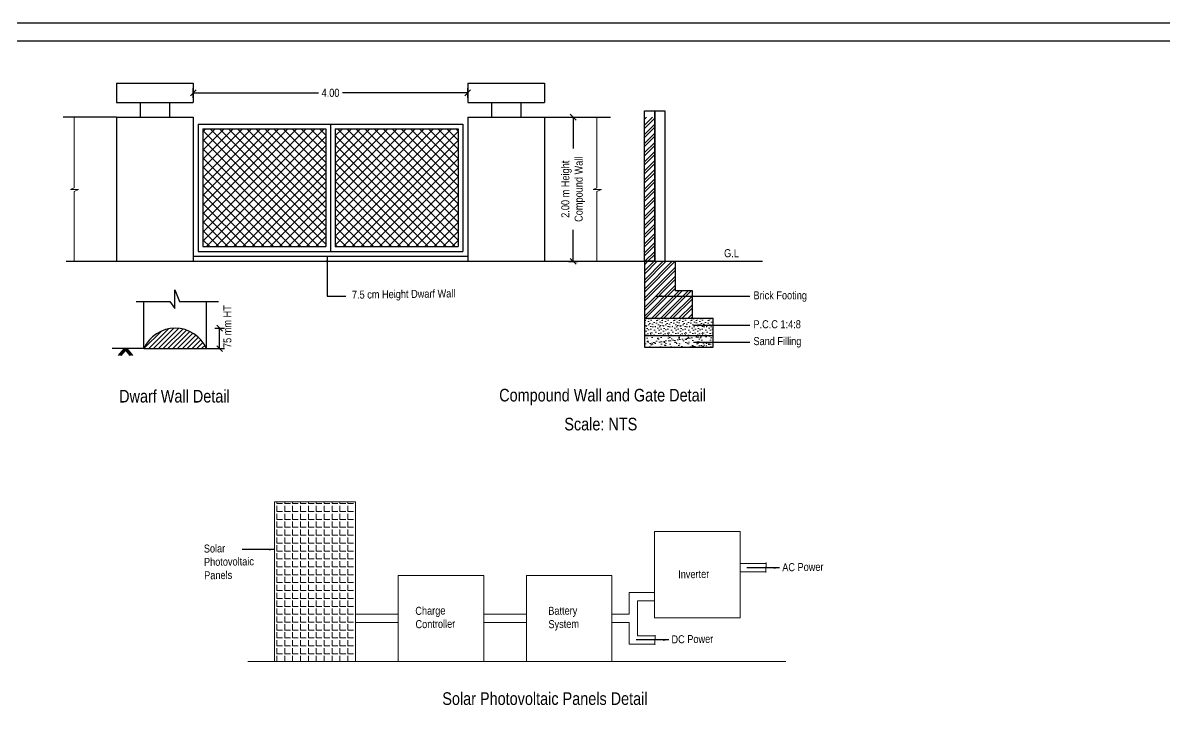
# Model space of a CAD drawing. Header units: metres. Extents: x -488 to 19274, y 1106 to 2071.
# Drawn here: x 19175.89 to 19207.62, y 1162.44 to 1181.7 of the extents above; entities that cross this region are included whole.
import ezdxf

# ---------------------------------------------------------------- set-up
doc = ezdxf.new("R2010")
doc.units = ezdxf.units.M
doc.header["$MEASUREMENT"] = 0
for name, color, linetype in [('arrow', 7, 'Continuous'), ('text', 6, 'Continuous'), ('WALL', 251, 'Continuous')]:
    doc.layers.add(name, color=color, linetype=linetype)
for name, color, linetype, lineweight in [('Dimenion', 24, 'Continuous', 13), ('Hatch', 8, 'Continuous', 5), ('LOCATION_PLAN', 7, 'Continuous', 0), ('Slab', 8, 'Continuous', 9)]:
    doc.layers.add(name, color=color, linetype=linetype, lineweight=lineweight)
doc.styles.get("Standard").update_dxf_attribs({"font": 'swissc.ttf', "height": 0.23})
doc.dimstyles.get("Standard").update_dxf_attribs({"dimtxt": 1, "dimasz": 0.18, "dimexe": 0.18, "dimexo": 0.0625, "dimgap": 0.09, "dimtad": 0, "dimtih": 1, "dimtoh": 1, "dimdec": 4, "dimzin": 0, "dimdsep": 46, "dimtxsty": 'Standard', "dimcen": 0.09, "dimadec": 0, "dimazin": 0, "dimtfac": 1, "dimtdec": 4, "dimtofl": 0, "dimtmove": 0, "dimatfit": 3, "dimfxl": 0, "dimtolj": 1, "dimtzin": 0, "dimarcsym": 0})
pattern_1 = [(45, (-461.65728, 500.32485), (-0.1420527, 0.1420527), []), (45, (-461.56257, 500.32485), (-0.1420527, 0.1420527), [])]

# ---------------------------------------------------------------- blocks, each defined once
blk = doc.blocks.new('_OBLIQUE')
at = {"color": 0, "linetype": 'ByBlock'}
blk.add_line((-0.5, -0.5), (0.5, 0.5), dxfattribs=at)
blk = doc.blocks.new('*D91')
at = {"layer": 'Defpoints', "color": 0}
for p in [(12.635, 8.2), (4.063, 7.901), (12.635, 7.901)]:
    blk.add_point(p, dxfattribs=at)
at = {"layer": 'Dimenion', "lineweight": -2}
for p, q in [((4.063, 8.05), (4.063, 8.35)), ((4.063, 8.2), (7.97, 8.2)), ((12.635, 8.2), (8.728, 8.2)), ((12.635, 8.05), (12.635, 8.35))]:
    blk.add_line(p, q, dxfattribs=at)
at = {"layer": 'Dimenion', "lineweight": -2, "xscale": 0.18, "yscale": 0.18, "zscale": 0.18, "rotation": 180}
blk.add_blockref('_OBLIQUE', (4.063, 8.2), dxfattribs=at)
at = {"layer": 'Dimenion', "lineweight": -2, "xscale": 0.18, "yscale": 0.18, "zscale": 0.18}
blk.add_blockref('_OBLIQUE', (12.635, 8.2), dxfattribs=at)
at = {"layer": 'Dimenion', "color": 3, "insert": (8.349, 8.2), "char_height": 0.25, "attachment_point": 5}
blk.add_mtext('\\A1;4.00', dxfattribs=at)
blk = doc.blocks.new('*D92')
at = {"layer": 'Defpoints', "color": 0}
for p in [(15.032, 7.442), (15.927, 7.442), (15.032, 2.942)]:
    blk.add_point(p, dxfattribs=at)
at = {"layer": 'Dimenion', "lineweight": -2}
for p, q in [((15.777, 7.442), (16.077, 7.442)), ((15.927, 7.442), (15.927, 6.464)), ((15.927, 2.942), (15.927, 3.921)), ((15.777, 2.942), (16.077, 2.942))]:
    blk.add_line(p, q, dxfattribs=at)
at = {"layer": 'Dimenion', "lineweight": -2, "xscale": 0.18, "yscale": 0.18, "zscale": 0.18}
for p, rotation in [((15.927, 7.442), 90), ((15.927, 2.942), 270)]:
    blk.add_blockref('_OBLIQUE', p, dxfattribs=dict(at, rotation=rotation))
at = {"layer": 'Dimenion', "color": 3, "insert": (15.927, 5.192), "char_height": 0.25, "attachment_point": 5, "rotation": 90}
blk.add_mtext('\\A1;{2.00 m Height \\PCompound Wall}', dxfattribs=at)
blk = doc.blocks.new('*D93')
at = {"layer": 'Defpoints', "color": 0}
for p in [(3.498, 0.856), (4.884, 0.856), (4.474, 0.219)]:
    blk.add_point(p, dxfattribs=at)
at = {"layer": 'Dimenion', "lineweight": -2}
for p, q in [((4.734, 0.856), (5.034, 0.856)), ((4.884, 0.219), (4.884, 0.856)), ((4.734, 0.219), (5.034, 0.219))]:
    blk.add_line(p, q, dxfattribs=at)
at = {"layer": 'Dimenion', "lineweight": -2, "xscale": 0.18, "yscale": 0.18, "zscale": 0.18}
for p, rotation in [((4.884, 0.856), 90), ((4.884, 0.219), 270)]:
    blk.add_blockref('_OBLIQUE', p, dxfattribs=dict(at, rotation=rotation))
at = {"layer": 'Dimenion', "color": 3, "insert": (5.129, 0.904), "char_height": 0.25, "attachment_point": 5, "rotation": 90}
blk.add_mtext('\\A1;75 mm HT', dxfattribs=at)
blk = doc.blocks.new('zw$11BC')
at = {"layer": 'Hatch'}
h = blk.add_hatch(dxfattribs=at)
h.set_pattern_fill('ANGLE', color=256, scale=0.896897)
h.set_pattern_definition([(0, (-170.03005, 169.7883), (0, 0.2466468), [0.17937948, -0.0672673]), (90, (-170.03005, 169.7883), (-0.2466468, 0), [0.17937948, -0.0672673])])
h.paths.add_polyline_path([(4.74, 2.234), (4.74, 3.454), (4.74, 3.712), (4.74, 7.221), (2.214, 7.221), (2.214, 2.234)])
at = {"layer": 'Dimenion'}
for p, q in [((2.214, 7.221), (4.74, 7.221)), ((2.214, 2.234), (2.214, 7.221)), ((4.74, 2.234), (4.74, 7.221)), ((16.751, 6.291), (14.082, 6.291)), ((14.082, 6.291), (14.082, 3.601)), ((16.751, 3.601), (16.751, 6.291)), ((16.751, 5.297), (17.56, 5.297)), ((16.751, 5.039), (17.554, 5.039)), ((6.074, 2.234), (6.074, 4.925)), ((6.074, 4.925), (8.743, 4.925)), ((8.743, 2.234), (8.743, 4.925)), ((10.078, 2.234), (10.078, 4.925)), ((10.078, 4.925), (12.747, 4.925)), ((12.747, 2.234), (12.747, 4.925)), ((13.285, 3.712), (13.285, 4.387)), ((13.285, 4.387), (14.082, 4.387)), ((14.082, 4.128), (13.544, 4.128)), ((13.544, 3.038), (13.544, 4.128)), ((6.074, 3.712), (4.74, 3.712)), ((10.078, 3.712), (8.743, 3.712)), ((13.285, 3.712), (12.747, 3.712)), ((14.082, 3.601), (16.751, 3.601)), ((6.074, 3.454), (4.74, 3.454)), ((10.078, 3.454), (8.743, 3.454)), ((13.285, 3.454), (12.747, 3.454)), ((13.285, 3.454), (13.285, 2.78)), ((13.544, 3.038), (14.095, 3.038)), ((13.285, 2.78), (14.089, 2.78)), ((1.373, 2.234), (18.18, 2.234))]:
    blk.add_line(p, q, dxfattribs=at)
for points in [[(17.56, 5.322), (17.56, 5.188), (17.535, 5.171), (17.573, 5.171), (17.554, 5.157), (17.554, 5.015)], [(14.095, 3.063), (14.095, 2.928), (14.07, 2.912), (14.108, 2.912), (14.089, 2.898), (14.089, 2.756)]]:
    blk.add_lwpolyline(points, dxfattribs=at)
at = {"layer": 'text', "char_height": 0.25, "width": 4.98173, "attachment_point": 1, "rotation": 0.7588}
for s, insert in [('Solar \\PPhotovoltaic \\PPanels', (0, 5.885)), ('Inverter', (14.815, 5.082)), ('AC Power', (18.065, 5.302)), ('Charge \\PController', (6.606, 3.942)), ('Battery \\PSystem', (10.757, 3.942)), ('DC Power', (14.606, 3.052))]:
    blk.add_mtext(s, dxfattribs=dict(at, insert=insert))
at = {"layer": 'arrow'}
for points in [[(2.214, 5.732), (1.196, 5.732)], [(17.983, 5.16), (16.965, 5.16)], [(14.524, 2.91), (13.505, 2.91)]]:
    blk.add_leader(points, dimstyle='Standard', override={"dimtad": 0}, dxfattribs=at)
blk = doc.blocks.new('zw$ED01')
at = {"layer": 'Hatch'}
h = blk.add_hatch(dxfattribs=at)
h.set_pattern_fill('ANSI32', color=256, scale=0.535714)
h.set_pattern_definition(pattern_1)
h.paths.add_polyline_path([(18.47288, 2.9425), (18.47288, 7.4425), (18.15145, 7.4425), (18.15145, 2.9425)])
h = blk.add_hatch(dxfattribs=at)
h.set_pattern_fill('ANSI37', color=256, scale=1.607143)
h.set_pattern_definition([(45, (-460.75093, 500.32485), (-0.1420527, 0.1420527), []), (135, (-460.75093, 500.32485), (-0.1420527, -0.1420527), [])])
h.paths.add_polyline_path([(4.36312, 7.07821), (4.36312, 3.40321), (8.19884, 3.40321), (8.19884, 7.07821)])
h.paths.add_polyline_path([(8.49884, 7.07821), (8.49884, 3.40321), (12.33455, 3.40321), (12.33455, 7.07821)])
h = blk.add_hatch(dxfattribs=at)
h.set_pattern_fill('ANSI32', color=256, scale=0.535714)
h.set_pattern_definition(pattern_1)
h.paths.add_polyline_path([(18.15145, 1.16392), (19.65145, 1.16392), (19.65145, 2.02107), (19.11574, 2.02107), (19.11574, 2.9425), (18.79431, 2.9425), (18.47288, 2.9425), (18.15145, 2.9425)])
h = blk.add_hatch(dxfattribs=at)
h.set_pattern_fill('CONC', color=256, scale=0.535714)
h.set_pattern_definition([(0, (-461.14835, 500.6677), (0, 0.5357143), [0, -0.5357143]), (0, (-461.143, 500.4802), (0, 0.5357143), [0, -0.5357143]), (0, (-461.1269, 500.7695), (0, 0.5357143), [0, -0.5357143]), (338.1986, (-461.40549, 500.60342), (1.607143003, -0.535714238), [0.05769804, -2.8272118]), (216.8699, (-461.35192, 500.58199), (1.607142813, 1.071428637), [0.0267857, -2.6517857]), (130.6013, (-461.37335, 500.56592), (2.678571654, -3.2142851883), [0.04939018, -4.88965125]), (206.5651, (-461.55013, 500.50164), (-0.535713835, -0.53571499), [0.0119791, -1.18591446]), (326.3099, (-461.56085, 500.49628), (1.071428335, -0.535715), [0.0193157, -1.91223]), (108.4349, (-461.54478, 500.48557), (-0.53571343, 1.071428804), [0.0169409, -1.6771366]), (225, (-461.20728, 500.44807), (-1e-16, -0.53571445), [0.0227282, -0.7348859]), (0, (-461.22335, 500.432), (0.5357143, 0.5357143), [0.03214286, -0.50357143]), (135, (-461.1912, 500.432), (-0.53571445, 1e-16), [0.0227282, -0.7348859]), (251.5651, (-461.27156, 500.79092), (0.53571343, 1.071428804), [0.0169409, -1.6771366]), (0, (-461.2769, 500.77485), (0.5357143, 0.5357143), [0.0267857, -0.50892857]), (143.1301, (-461.25013, 500.77485), (-1.607142813, 1.071428637), [0.0267857, -2.6517857]), (213.6901, (-461.55549, 500.79628), (1.071428335, 0.535715), [0.0193157, -1.91223]), (341.5651, (-461.57156, 500.78557), (-1.071428804, 0.53571343), [0.0338818, -1.6601957]), (126.8699, (-461.53942, 500.77485), (1.071428637, -1.607142813), [0.0267857, -2.6517857]), (0, (-461.40013, 500.77485), (0, 0.5357143), [0, -0.5357143]), (0, (-461.5448, 500.63557), (0, 0.5357143), [0, -0.5357143]), (0, (-461.3948, 500.43735), (0, 0.5357143), [0, -0.5357143]), (0, (-461.25013, 500.6034), (0, 0.5357143), [0, -0.5357143]), (0, (-461.4055, 500.6945), (0, 0.5357143), [0, -0.5357143]), (0, (-461.52335, 500.71057), (0, 0.5357143), [0, -0.5357143]), (0, (-461.47513, 500.6784), (0, 0.5357143), [0, -0.5357143]), (0, (-461.49656, 500.54985), (0, 0.5357143), [0, -0.5357143]), (0, (-461.62513, 500.5713), (0, 0.5357143), [0, -0.5357143]), (0, (-461.6198, 500.6945), (0, 0.5357143), [0, -0.5357143]), (0, (-461.63585, 500.81235), (0, 0.5357143), [0, -0.5357143]), (0, (-461.4698, 500.8338), (0, 0.5357143), [0, -0.5357143]), (0, (-461.3519, 500.8552), (0, 0.5357143), [0, -0.5357143]), (0, (-461.1644, 500.8338), (0, 0.5357143), [0, -0.5357143]), (0, (-461.293, 500.6677), (0, 0.5357143), [0, -0.5357143]), (0, (-461.34656, 500.76414), (0, 0.5357143), [0, -0.5357143]), (0, (-461.3037, 500.507), (0, 0.5357143), [0, -0.5357143]), (0, (-461.4644, 500.4802), (0, 0.5357143), [0, -0.5357143]), (0, (-461.3037, 500.36235), (0, 0.5357143), [0, -0.5357143]), (0, (-461.4805, 500.3945), (0, 0.5357143), [0, -0.5357143]), (0, (-461.6519, 500.3784), (0, 0.5357143), [0, -0.5357143]), (0, (-461.58763, 500.35164), (0, 0.5357143), [0, -0.5357143]), (0, (-461.5823, 500.42664), (0, 0.5357143), [0, -0.5357143]), (0, (-461.22335, 500.3409), (0, 0.5357143), [0, -0.5357143]), (0, (-461.15906, 500.56057), (0, 0.5357143), [0, -0.5357143]), (0, (-461.18585, 500.7213), (0, 0.5357143), [0, -0.5357143]), (0, (-461.4323, 500.33557), (0, 0.5357143), [0, -0.5357143])])
h.paths.add_polyline_path([(18.15145, 1.16392), (18.15145, 0.62821), (20.29431, 0.62821), (20.29431, 1.16392), (19.65145, 1.16392)])
h = blk.add_hatch(dxfattribs=at)
h.set_pattern_fill('ANSI31', color=256, scale=0.849165)
h.set_pattern_definition([(45, (-1952.79262, 1979.12958), (-0.075056265, 0.075056265), [])])
h.paths.add_polyline_path([(2.52104, 0.21902, -0.65217391), (4.47412, 0.21902)])
h = blk.add_hatch(dxfattribs=at)
h.set_pattern_fill('AR-SAND', color=256, scale=0.107143)
h.set_pattern_definition([(37.5, (-461.65728, 500.32485), (-0.00674929, 0.206445404), [0, -0.162857143, 0, -0.182142857, 0, -0.174107143]), (7.5, (-461.65728, 500.32485), (0.18961893, 0.30237279), [0, -0.087857143, 0, -0.146785714, 0, -0.05625]), (327.5, (-461.78906, 500.32485), (0.33335082, 0.00080206), [0, -0.05357143, 0, -0.192857143, 0, -0.251785714]), (317.5, (-461.78906, 500.32485), (0.32181641, 0.09428278), [0, -0.026785714, 0, -0.12642857, 0, -0.144642857])])
h.paths.add_polyline_path([(18.15145, 0.62821), (18.15145, 0.26392), (20.29431, 0.26392), (20.29431, 0.62821)])
at = {"layer": 'Slab'}
for points in [[(0.34066, 2.9425), (0.34066, 5.12352), (0.47938, 5.17899), (0.22596, 5.17899), (0.34052, 5.23324), (0.34052, 7.4425)], [(16.66814, 2.9425), (16.66814, 5.12352), (16.80686, 5.17899), (16.55344, 5.17899), (16.668, 5.23324), (16.668, 7.4425)]]:
    blk.add_lwpolyline(points, dxfattribs=at)
at = {"layer": 'WALL'}
for p, q in [((1.66592, 8.50008), (4.06312, 8.50008)), ((1.66592, 8.50008), (1.66592, 7.90078)), ((4.06312, 8.50008), (4.06312, 7.90078)), ((12.63455, 8.50008), (15.03175, 8.50008)), ((12.63455, 8.50008), (12.63455, 7.90078)), ((15.03175, 8.50008), (15.03175, 7.90078)), ((1.66592, 7.90078), (4.06312, 7.90078)), ((2.40624, 7.90078), (2.40624, 7.4425)), ((3.32281, 7.90078), (3.32281, 7.4425)), ((12.63455, 7.90078), (15.03175, 7.90078)), ((13.37486, 7.90078), (13.37486, 7.4425)), ((14.29144, 7.90078), (14.29144, 7.4425)), ((18.15145, 2.9425), (18.15145, 7.64164)), ((18.15145, 7.64164), (18.47288, 7.64164)), ((18.47288, 7.64164), (18.47288, 2.9425)), ((18.47288, 2.9425), (18.47288, 7.64164)), ((18.47288, 7.64164), (18.79431, 7.64164)), ((18.79431, 7.64164), (18.79431, 2.9425)), ((1.66592, 7.4425), (0, 7.4425)), ((1.66592, 7.4425), (1.66592, 2.9425)), ((1.66592, 7.4425), (4.06312, 7.4425)), ((4.06312, 7.4425), (4.06312, 2.9425)), ((4.21312, 7.22821), (4.21312, 3.25321)), ((4.21312, 7.22821), (12.48455, 7.22821)), ((8.34884, 7.22821), (8.34884, 3.25321)), ((12.48455, 7.22821), (12.48455, 3.25321)), ((12.63455, 7.4425), (12.63455, 2.9425)), ((12.63455, 7.4425), (15.03175, 7.4425)), ((15.03175, 7.4425), (15.03175, 2.9425)), ((15.03175, 7.4425), (17.09046, 7.4425)), ((4.36312, 7.07821), (4.36312, 3.40321)), ((4.36312, 7.07821), (8.19884, 7.07821)), ((8.19884, 7.07821), (8.19884, 3.40321)), ((8.49884, 7.07821), (12.33455, 7.07821)), ((8.49884, 7.07821), (8.49884, 3.40321)), ((12.33455, 7.07821), (12.33455, 3.40321)), ((4.21312, 3.25321), (12.48455, 3.25321)), ((4.36312, 3.40321), (8.19884, 3.40321)), ((8.49884, 3.40321), (12.33455, 3.40321)), ((0.0893, 2.9425), (4.06312, 2.9425)), ((4.06312, 3.10321), (12.63455, 3.10321)), ((4.06312, 2.9425), (12.63455, 2.9425)), ((12.63455, 2.9425), (21.84114, 2.9425)), ((18.47288, 2.9425), (18.15145, 2.9425)), ((18.15145, 2.9425), (18.15145, 1.16392)), ((19.11574, 2.9425), (19.11574, 2.02107)), ((3.48278, 1.47321), (3.48278, 2.0476)), ((3.48278, 2.0476), (3.63228, 1.69353)), ((19.65145, 2.02107), (19.11574, 2.02107)), ((19.65145, 1.16392), (19.65145, 2.02107)), ((2.27795, 1.69353), (3.32542, 1.69353)), ((2.52104, 0.21902), (2.52104, 1.69353)), ((3.32542, 1.69353), (3.48278, 1.47321)), ((3.63228, 1.69353), (4.85101, 1.69353)), ((4.47412, 0.21902), (4.47412, 1.69353)), ((18.15145, 1.16392), (20.29431, 1.16392)), ((18.15145, 1.16392), (18.15145, 0.62821)), ((20.29431, 0.26392), (20.29431, 1.16392)), ((18.15145, 0.62821), (20.29431, 0.62821)), ((18.15145, 0.62821), (18.15145, 0.26392)), ((2.52104, 0.21902), (1.53092, 0.21902)), ((1.89957, 0.21902), (1.71799, 0)), ((1.94147, 0.21902), (1.7599, 0)), ((1.9834, 0.21902), (1.80182, 0)), ((1.89969, 0.21902), (2.08127, 0)), ((1.94162, 0.21902), (2.1232, 0)), ((1.98352, 0.21902), (2.1651, 0)), ((2.52104, 0.21902), (4.47412, 0.21902)), ((4.47412, 0.21902), (4.9797, 0.21902)), ((18.15145, 0.26392), (20.29431, 0.26392))]:
    blk.add_line(p, q, dxfattribs=at)
blk.add_arc((3.49758, -0.21123), 1.06712, 23.777316, 156.222684, dxfattribs=at)
at = {"layer": 'text', "char_height": 0.25, "width": 8.2116361, "attachment_point": 1}
for s, insert in [('G.L', (20.63993, 3.32103)), ('Brick Footing', (21.5571, 2.00614)), ('P.C.C 1:4:8', (21.5571, 1.10408)), ('Sand Filling', (21.5571, 0.57714))]:
    blk.add_mtext(s, dxfattribs=dict(at, insert=insert))
at = {"layer": 'text', "insert": (9.01619, 2.02551), "char_height": 0.25, "width": 3.4368062, "attachment_point": 1, "rotation": 0.758811}
blk.add_mtext('7.5 cm Height Dwarf Wall', dxfattribs=at)
at = {"layer": 'Dimenion'}
dim = blk.add_linear_dim(base=(12.63455, 8.20043), p1=(4.06312, 7.90078), p2=(12.63455, 7.90078), text='4.00', dimstyle='Standard', override={"dimtxt": 0.25, "dimgap": 0.05, "dimtad": 0, "dimtxsty": 'Standard', "dimblk": 'OBLIQUE', "dimclrt": 3}, dxfattribs=at)
dim.commit()
dim.dimension.update_dxf_attribs({"geometry": '*D91', "text_midpoint": (8.34884, 8.20043)})
dim = blk.add_linear_dim(base=(15.92713, 7.4425), p1=(15.03175, 2.9425), p2=(15.03175, 7.4425), angle=90, text='{2.00 m Height \\PCompound Wall}', dimstyle='Standard', override={"dimtxt": 0.25, "dimgap": 0.05, "dimtad": 0, "dimtxsty": 'Standard', "dimblk": 'OBLIQUE', "dimclrt": 3}, dxfattribs=at)
dim.commit()
dim.dimension.update_dxf_attribs({"geometry": '*D92', "text_midpoint": (15.92713, 5.1925)})
dim = blk.add_linear_dim(base=(4.88356, 0.85589), p1=(4.47412, 0.21902), p2=(3.49758, 0.85589), angle=90, text='75 mm HT', dimstyle='Standard', override={"dimtxt": 0.25, "dimgap": 0.05, "dimtad": 0, "dimblk": 'OBLIQUE', "dimclrt": 3}, dxfattribs=at)
dim.commit()
dim.dimension.update_dxf_attribs({"geometry": '*D93', "text_midpoint": (5.12902, 0.90396), "dimtype": 128})
at = {"layer": 'arrow'}
for points in [[(18.51697, 1.85329), (21.44393, 1.85329)], [(19.68611, 0.95122), (21.44393, 0.95122)], [(19.68611, 0.42428), (21.44393, 0.42428)]]:
    blk.add_leader(points, dimstyle='Standard', override={"dimtad": 0}, dxfattribs=at)
at = {"layer": 'text', "color": 0}
blk.add_leader([(8.2422, 3.10321), (8.2422, 1.85908), (8.82203, 1.85908)], dimstyle='Standard', override={"dimtad": 0}, dxfattribs=at)

msp = doc.modelspace()

# ---------------------------------------------------------------- linework, layer by layer
msp.add_lwpolyline([(19087.0003, 1106.44003), (19087.0003, 1181.70198), (19231.41611, 1181.70198), (19231.41611, 1106.44003), (19087.0003, 1106.44003)])
at = {"layer": 'LOCATION_PLAN', "color": 7, "lineweight": -2}
msp.add_lwpolyline([(19230.91869, 1181.52553), (19230.91869, 1106.93744), (19087.49771, 1106.93744), (19087.49771, 1181.20457), (19218.48338, 1181.20457)], dxfattribs=at)

# ---------------------------------------------------------------- block references
at = {"xscale": 0.89, "yscale": 0.89, "zscale": 0.89}
for name, p in [('zw$ED01', (19177.01583, 1172.4589)), ('zw$11BC', (19180.92277, 1161.97123))]:
    msp.add_blockref(name, p, dxfattribs=at)

# ---------------------------------------------------------------- texts
at = {"char_height": 0.35, "width": 14.7544102, "attachment_point": 1}
for s, insert in [('Dwarf Wall Detail', (19178.57107, 1171.50582)), ('Compound Wall and Gate Detail', (19189.13472, 1171.53542)), ('Scale: NTS', (19190.94511, 1170.73217)), ('Solar Photovoltaic Panels Detail', (19187.55346, 1163.10614))]:
    msp.add_mtext(s, dxfattribs=dict(at, insert=insert))

doc.saveas('drawing.dxf')
